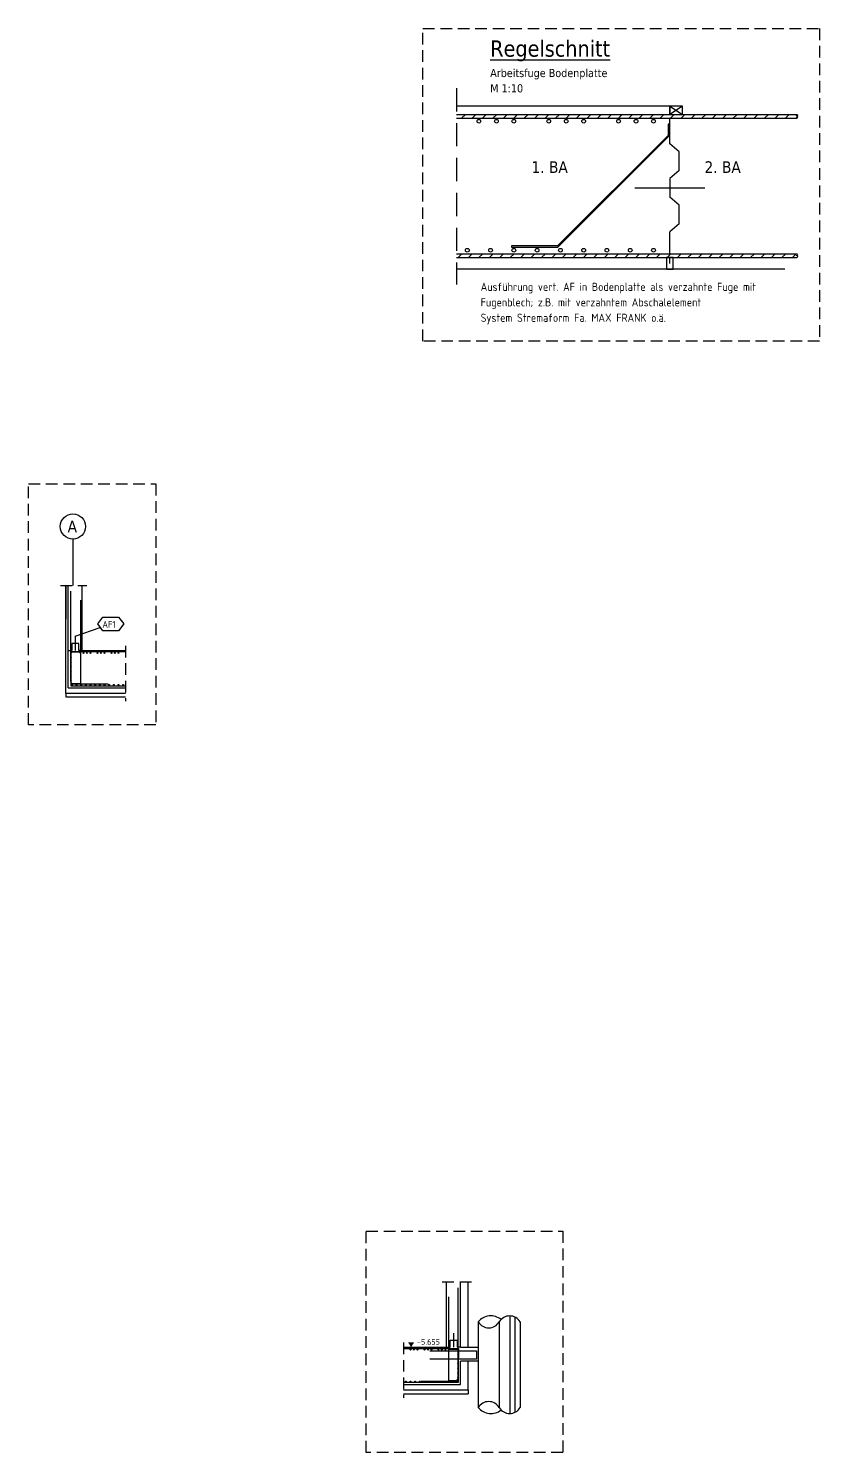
# Model space of a CAD drawing. Extents: x -45 to 98, y -32 to 51.
# Drawn here: x 48.53 to 65.52, y -31.57 to -0.97 of the extents above; entities that cross this region are included whole.
import ezdxf

# ---------------------------------------------------------------- set-up
doc = ezdxf.new("R2010")
doc.units = 0
doc.header["$LTSCALE"] = 0.5
for name, pattern in [('AUSGEZOGEN', [1000.01, 1000, 0.01]), ('DASHED', [0.75, 0.5, -0.25]), ('DASHEDX2', [1.5, 1, -0.5]), ('STRICHLINIE', [0.75, 0.5, -0.25])]:
    doc.linetypes.add(name, pattern=pattern)
for name, color, linetype in [('ACHSEN', 7, 'Continuous'), ('AFB', 7, 'Continuous'), ('AFU', 7, 'Continuous'), ('BETON', 7, 'Continuous'), ('DETAIL', 7, 'Continuous'), ('HILFE', 7, 'Continuous'), ('koten', 7, 'Continuous'), ('OBJEKT', 7, 'Continuous'), ('RND', 7, 'Continuous'), ('RND-1', 7, 'Continuous'), ('RND_BILD', 7, 'Continuous'), ('SCHRAFF', 7, 'Continuous'), ('SFP_Achsen', 7, 'Continuous'), ('SFP_Hilfe', 7, 'Continuous'), ('STAHL', 7, 'Continuous'), ('TEXT', 7, 'Continuous')]:
    doc.layers.add(name, color=color, linetype=linetype)
doc.layers.add('Verbau', color=7, linetype='Continuous', plot=False)
doc.styles.add('helv', font='tahoma.ttf')
doc.styles.add('txt', font='isocp.shx')
pattern_1 = [(45, (-198.68668, 34.01479), (-0.1122532, 0.1122532), [])]

# ---------------------------------------------------------------- blocks, each defined once
blk = doc.blocks.new('okrd_o')
at = {"layer": 'koten', "color": 7, "linetype": 'Continuous'}
blk.add_solid([(-0.125, 0.202), (0.125, 0.202), (0, 0)], dxfattribs=at)
at = {"layer": 'koten', "style": 'txt'}
blk.add_attdef('OKRD', (0.25, 0.1), '', height=0.25, dxfattribs=at)
blk = doc.blocks.new('A$C4afc0520')
at = {"layer": 'SCHRAFF', "linetype": 'AUSGEZOGEN'}
h = blk.add_hatch(dxfattribs=at)
h.set_pattern_fill('ANSI31', color=171, scale=0.05, style=0, double=1)
h.set_pattern_definition(pattern_1)
h.paths.add_polyline_path([(8.036, 4.871), (0.72, 4.871), (0.72, 4.791), (8.036, 4.791, 0.765128), (8.036, 4.831, -0.765128)])
h = blk.add_hatch(dxfattribs=at)
h.set_pattern_fill('ANSI31', color=171, scale=0.05, style=0, double=1)
h.set_pattern_definition(pattern_1)
h.paths.add_polyline_path([(8.036, 1.876), (0.72, 1.876), (0.72, 1.796), (8.036, 1.796, 0.765128), (8.036, 1.836, -0.765128)])
at = {"layer": 'AFB', "color": 5, "linetype": 'AUSGEZOGEN'}
blk.add_line((4.554, 3.296), (6.054, 3.296), dxfattribs=at)
at = {"layer": 'BETON', "color": 6, "linetype": 'AUSGEZOGEN'}
for p, q in [((5.304, 5.046), (0.72, 5.046)), ((7.772, 1.546), (0.72, 1.546))]:
    blk.add_line(p, q, dxfattribs=at)
at = {"layer": 'DETAIL', "color": 102, "linetype": 'STRICHLINIE'}
blk.add_lwpolyline([(0, 0), (0, 6.719), (8.52, 6.719), (8.52, 0)], close=True, dxfattribs=at)
at = {"layer": 'HILFE', "color": 102, "linetype": 'AUSGEZOGEN'}
for p, q in [((5.579, 5.046), (5.304, 4.871)), ((5.304, 5.046), (5.579, 4.871)), ((5.304, 4.871), (5.304, 5.046)), ((5.305, 4.243), (5.304, 4.791)), ((5.504, 4.069), (5.305, 4.243)), ((5.504, 3.669), (5.504, 4.069)), ((5.504, 3.669), (5.304, 3.496)), ((5.304, 3.496), (5.304, 3.096)), ((5.504, 2.923), (5.304, 3.096)), ((5.504, 2.523), (5.504, 2.923)), ((5.504, 2.523), (5.304, 2.35)), ((5.304, 1.876), (5.304, 2.35)), ((5.304, 1.669), (5.304, 1.796)), ((5.304, 1.705), (5.304, 1.705))]:
    blk.add_line(p, q, dxfattribs=at)
for centre, start, end in [((8.041, 4.851), 105.1587, 254.8413), ((8.031, 4.851), 285.1587, 74.8413), ((8.031, 4.811), 285.1587, 74.8413), ((8.041, 1.856), 105.1587, 254.8413), ((8.031, 1.856), 285.1587, 74.8413), ((8.031, 1.816), 285.1587, 74.8413)]:
    blk.add_arc(centre, 0.0207, start, end, dxfattribs=at)
at = {"layer": 'OBJEKT', "color": 7, "linetype": 'AUSGEZOGEN'}
for points in [[(5.304, 4.871), (5.579, 4.871), (5.579, 5.046), (5.304, 5.046)], [(5.229, 1.546), (5.379, 1.546), (5.379, 1.796), (5.229, 1.796)]]:
    blk.add_lwpolyline(points, close=True, dxfattribs=at)
at = {"layer": 'RND', "color": 7, "linetype": 'AUSGEZOGEN'}
for points in [[(0.72, 4.871), (8.036, 4.871)], [(0.72, 4.791), (8.036, 4.791)], [(0.72, 1.876), (8.036, 1.876)], [(0.72, 1.796), (8.036, 1.796)]]:
    blk.add_lwpolyline(points, dxfattribs=at)
for centre in [(1.203, 4.725), (1.578, 4.725), (1.953, 4.725), (2.703, 4.725), (3.078, 4.725), (3.453, 4.725), (4.203, 4.725), (4.578, 4.725), (4.953, 4.725), (0.953, 1.952), (1.453, 1.952), (1.953, 1.952), (2.453, 1.952), (2.953, 1.952), (3.453, 1.952), (3.953, 1.952), (4.453, 1.952), (4.953, 1.952)]:
    blk.add_circle(centre, 0.04, dxfattribs=at)
at = {"layer": 'SFP_Hilfe', "color": 102, "linetype": 'DASHEDX2'}
blk.add_line((0.72, 5.437), (0.72, 1.218), dxfattribs=at)
at = {"layer": 'STAHL', "color": 102, "linetype": 'AUSGEZOGEN'}
blk.add_lwpolyline([(2.891, 2.047), (1.901, 2.047), (1.901, 2.022), (2.901, 2.022), (5.291, 4.411), (5.291, 4.661), (5.266, 4.661), (5.266, 4.421)], close=True, dxfattribs=at)
at = {"layer": 'TEXT', "color": 5, "linetype": 'AUSGEZOGEN', "style": 'helv'}
blk.add_text('%%URegelschnitt', height=0.35, dxfattribs=at).set_placement((1.445, 6.113))
at = {"layer": 'TEXT', "color": 1, "linetype": 'AUSGEZOGEN'}
for s, style, p in [('Arbeitsfuge Bodenplatte', 'helv', (1.445, 5.675)), ('M 1:10', 'helv', (1.445, 5.346)), ('Ausführung vert. AF in Bodenplatte als verzahnte Fuge mit', 'txt', (1.24, 1.079)), ('Fugenblech; z.B. mit verzahntem Abschalelement ', 'txt', (1.24, 0.747)), ('System Stremaform Fa. MAX FRANK o.ä.', 'txt', (1.24, 0.414))]:
    blk.add_text(s, height=0.175, dxfattribs=dict(at, style=style)).set_placement(p)
at = {"layer": 'TEXT', "color": 6, "linetype": 'AUSGEZOGEN', "style": 'helv'}
for s, p in [('1. BA', (2.333, 3.615)), ('2. BA', (6.049, 3.615))]:
    blk.add_text(s, height=0.25, dxfattribs=at).set_placement(p)

msp = doc.modelspace()

# ---------------------------------------------------------------- linework, layer by layer
at = {"layer": 'ACHSEN', "color": 140, "linetype": 'AUSGEZOGEN'}
msp.add_line((49.4817, -11.9412), (49.4817, -12.9412), dxfattribs=at)
at = {"layer": 'AFB', "color": 1, "linetype": 'AUSGEZOGEN'}
msp.add_lwpolyline([(50.4637, -13.6183), (50.5721, -13.7662), (50.4637, -13.914), (50.1221, -13.914), (50.0136, -13.7662), (50.1221, -13.6183)], close=True, dxfattribs=at)
at = {"layer": 'AFU', "color": 1, "linetype": 'AUSGEZOGEN'}
for p, q in [((49.5317, -14.0357), (49.5317, -14.3357)), ((57.6609, -29.01), (57.6609, -29.31))]:
    msp.add_line(p, q, dxfattribs=at)
at = {"layer": 'AFU', "color": 8, "linetype": 'AUSGEZOGEN'}
for p, q in [((49.3817, -14.3357), (49.4567, -14.3357)), ((49.6067, -14.1857), (49.4567, -14.1857)), ((49.4567, -14.1857), (49.4567, -14.3357)), ((49.6067, -14.3357), (49.6067, -14.1857)), ((49.6817, -14.3357), (49.6067, -14.3357)), ((57.5109, -29.31), (57.5859, -29.31)), ((57.5859, -29.31), (57.5859, -29.16)), ((57.5859, -29.16), (57.7359, -29.16)), ((57.7359, -29.16), (57.7359, -29.31)), ((57.8109, -29.31), (57.7359, -29.31))]:
    msp.add_line(p, q, dxfattribs=at)
at = {"layer": 'BETON', "color": 6, "linetype": 'AUSGEZOGEN'}
for p, q in [((49.3817, -15.1357), (49.3817, -12.9412)), ((49.6817, -14.3357), (49.6817, -12.9412)), ((49.6817, -14.3357), (50.6112, -14.3357)), ((49.3817, -15.1357), (50.6112, -15.1357)), ((57.5109, -29.31), (57.5109, -27.9155)), ((57.8109, -29.31), (57.8109, -27.9155)), ((56.5813, -29.31), (57.5109, -29.31)), ((57.8109, -29.31), (58.1909, -29.31)), ((58.1909, -29.31), (58.1909, -29.61)), ((57.8109, -30.11), (57.8109, -29.61)), ((58.1909, -29.61), (57.8109, -29.61)), ((56.5813, -30.11), (57.8109, -30.11))]:
    msp.add_line(p, q, dxfattribs=at)
at = {"layer": 'DETAIL', "color": 102, "linetype": 'STRICHLINIE'}
for points in [[(48.5271, -15.9347), (48.5271, -10.7544), (51.2649, -10.7544), (51.2649, -15.9347)], [(55.7839, -31.5739), (55.7839, -26.8154), (60.009, -26.8154), (60.009, -31.5739)]]:
    msp.add_lwpolyline(points, close=True, dxfattribs=at)
at = {"layer": 'HILFE', "color": 102, "linetype": 'AUSGEZOGEN'}
for p, q in [((49.3317, -15.2557), (49.3317, -12.9412)), ((49.5317, -14.0307), (50.0678, -13.8401)), ((49.3317, -15.2557), (50.6112, -15.2557)), ((49.3317, -15.2557), (49.3317, -15.3357)), ((49.3317, -15.3357), (50.6112, -15.3357)), ((57.9709, -29.31), (57.9709, -27.9155)), ((57.9709, -30.23), (57.9709, -29.61)), ((56.5813, -30.23), (57.9709, -30.23)), ((57.9709, -30.23), (57.9709, -30.31)), ((56.5813, -30.31), (57.9709, -30.31))]:
    msp.add_line(p, q, dxfattribs=at)
at = {"layer": 'OBJEKT', "color": 8}
msp.add_line((49.3317, -12.9412), (49.3317, -13.6607), dxfattribs=at)
at = {"layer": 'RND', "color": 1, "linetype": 'AUSGEZOGEN'}
for points in [[(50.2367, -15.0629), (49.5067, -15.0629, -0.4142136), (49.4367, -14.9929), (49.4367, -13.0629)], [(56.9559, -30.0371), (57.6859, -30.0371, 0.4142136), (57.7559, -29.9671), (57.7559, -28.0371)]]:
    msp.add_lwpolyline(points, format="xyb", dxfattribs=at)
for points in [[(49.6417, -13.2539), (49.6417, -15.0539), (49.4417, -15.0539)], [(50.6112, -14.3669), (49.4263, -14.3669), (49.4263, -14.5669)], [(57.5509, -28.2282), (57.5509, -30.0282), (57.7509, -30.0282)], [(56.5813, -29.3412), (57.7663, -29.3412), (57.7663, -29.5412)], [(57.1509, -29.39), (58.1509, -29.39), (58.1509, -29.57), (57.1509, -29.57)]]:
    msp.add_lwpolyline(points, dxfattribs=at)
at = {"layer": 'RND', "color": 7, "linetype": 'AUSGEZOGEN', "const_width": 0.008}
for points in [[(49.4477, -14.3897, 1), (49.4557, -14.3897, 1)], [(49.6166, -14.3897, 1), (49.6246, -14.3897, 1)], [(49.4477, -14.4897, 1), (49.4557, -14.4897, 1)], [(49.4477, -14.5897, 1), (49.4557, -14.5897, 1)], [(49.4477, -14.6897, 1), (49.4557, -14.6897, 1)], [(49.4477, -14.7897, 1), (49.4557, -14.7897, 1)], [(49.4477, -14.8897, 1), (49.4557, -14.8897, 1)], [(49.4477, -14.9897, 1), (49.4557, -14.9897, 1)], [(49.624, -15.0402, 1), (49.632, -15.0402, 1)], [(57.5759, -29.3639, -1), (57.5679, -29.3639, -1)], [(57.7448, -29.3639, -1), (57.7368, -29.3639, -1)], [(57.7448, -29.4639, -1), (57.7368, -29.4639, -1)], [(57.7448, -29.5639, -1), (57.7368, -29.5639, -1)], [(57.7448, -29.6639, -1), (57.7368, -29.6639, -1)], [(57.8209, -29.4004, -1), (57.8129, -29.4004, -1)], [(57.8209, -29.555, -1), (57.8129, -29.555, -1)], [(57.9279, -29.4004, -1), (57.9199, -29.4004, -1)], [(57.9279, -29.555, -1), (57.9199, -29.555, -1)], [(58.0349, -29.4004, -1), (58.0269, -29.4004, -1)], [(58.0349, -29.555, -1), (58.0269, -29.555, -1)], [(58.1418, -29.4004, -1), (58.1338, -29.4004, -1)], [(58.1418, -29.555, -1), (58.1338, -29.555, -1)], [(57.7448, -29.7639, -1), (57.7368, -29.7639, -1)], [(57.7448, -29.8639, -1), (57.7368, -29.8639, -1)], [(57.7448, -29.9639, -1), (57.7368, -29.9639, -1)], [(57.5686, -30.0145, -1), (57.5606, -30.0145, -1)]]:
    msp.add_lwpolyline(points, format="xyb", close=True, dxfattribs=at)
at = {"layer": 'RND', "color": 7, "linetype": 'AUSGEZOGEN'}
for centre in [(49.7086, -14.3897), (49.8586, -14.3897), (50.0086, -14.3897), (50.1586, -14.3897), (50.3086, -14.3897), (50.4586, -14.3897), (49.4597, -15.0752), (49.5597, -15.0752), (49.6597, -15.0752), (49.7597, -15.0752), (49.8597, -15.0752), (49.9597, -15.0752), (50.0597, -15.0752), (50.1597, -15.0752), (50.2597, -15.0752), (50.3597, -15.0752), (50.4597, -15.0752), (50.5597, -15.0752), (56.7339, -29.3639), (56.8839, -29.3639), (57.0339, -29.3639), (57.1839, -29.3639), (57.3339, -29.3639), (57.4839, -29.3639), (56.6328, -30.0495), (56.7328, -30.0495), (56.8328, -30.0495), (56.9328, -30.0495), (57.0328, -30.0495), (57.1328, -30.0495), (57.2328, -30.0495), (57.3328, -30.0495), (57.4328, -30.0495), (57.5328, -30.0495), (57.6328, -30.0495), (57.7328, -30.0495)]:
    msp.add_circle(centre, 0.008, dxfattribs=at)
at = {"layer": 'RND', "color": 102, "linetype": 'AUSGEZOGEN'}
for centre in [(49.7836, -14.3897), (50.0836, -14.3897), (50.3836, -14.3897), (56.8089, -29.3639), (57.1089, -29.3639), (57.4089, -29.3639)]:
    msp.add_circle(centre, 0.008, dxfattribs=at)
at = {"layer": 'RND-1', "color": 1, "linetype": 'AUSGEZOGEN'}
for points in [[(49.634, -14.3757), (49.434, -14.3757), (49.434, -15.0957), (50.6112, -15.0957)], [(57.5585, -29.35), (57.7585, -29.35), (57.7585, -30.07), (56.5813, -30.07)]]:
    msp.add_lwpolyline(points, dxfattribs=at)
at = {"layer": 'SFP_Achsen', "color": 7, "linetype": 'AUSGEZOGEN'}
msp.add_circle((49.4817, -11.6707), 0.2705, dxfattribs=at)
at = {"layer": 'SFP_Hilfe', "color": 102, "linetype": 'DASHED'}
for p, q in [((49.2135, -12.9412), (49.7817, -12.9412)), ((50.6112, -14.2365), (50.6112, -15.4253)), ((58.0419, -27.9155), (57.4109, -27.9155)), ((56.5813, -29.2108), (56.5813, -30.3996))]:
    msp.add_line(p, q, dxfattribs=at)
at = {"layer": 'Verbau', "color": 171}
for p, q in [((58.1909, -28.7655), (58.1909, -30.6068)), ((58.6409, -28.7655), (58.6409, -30.6068)), ((58.8659, -28.6379, 0.0022), (58.8659, -30.7344, -0.0411)), ((58.9784, -28.6632, 0.0014), (58.9784, -30.7091, -0.0329)), ((59.0909, -28.7655), (59.0909, -30.6068))]:
    msp.add_line(p, q, dxfattribs=at)
for centre, radius, start, end in [((58.4605, -28.9786), 0.3437, 50.18929, 141.67563), ((58.4159, -28.631), 0.2621, 210.86482, 329.13518), ((58.8659, -28.9), 0.2621, 30.86482, 149.13518), ((58.4159, -30.7413), 0.2621, 30.86482, 149.13518), ((58.4605, -30.3937), 0.3437, 218.32437, 309.81071), ((58.8659, -30.4723), 0.2621, 210.86482, 329.13518)]:
    msp.add_arc(centre, radius, start, end, dxfattribs=at)

# ---------------------------------------------------------------- block references
at = {"layer": 'koten', "color": 7, "linetype": 'AUSGEZOGEN', "xscale": 0.5, "yscale": 0.5, "zscale": 0.5}
msp.add_blockref('okrd_o', (56.7474, -29.31), dxfattribs=at).add_auto_attribs({'OKRD': '-5.655'})
at = {"layer": 'RND_BILD', "color": 7, "linetype": 'AUSGEZOGEN'}
msp.add_blockref('A$C4afc0520', (57.002, -7.6868), dxfattribs=at)

# ---------------------------------------------------------------- texts
at = {"layer": 'AFB', "color": 7, "linetype": 'AUSGEZOGEN', "style": 'txt'}
msp.add_text('AF1', height=0.15, dxfattribs=at).set_placement((50.1137, -13.8509))
at = {"layer": 'SFP_Achsen', "color": 6, "linetype": 'AUSGEZOGEN', "style": 'helv'}
msp.add_text('A', height=0.25, dxfattribs=at).set_placement((49.3676, -11.7951))

doc.saveas('drawing.dxf')
